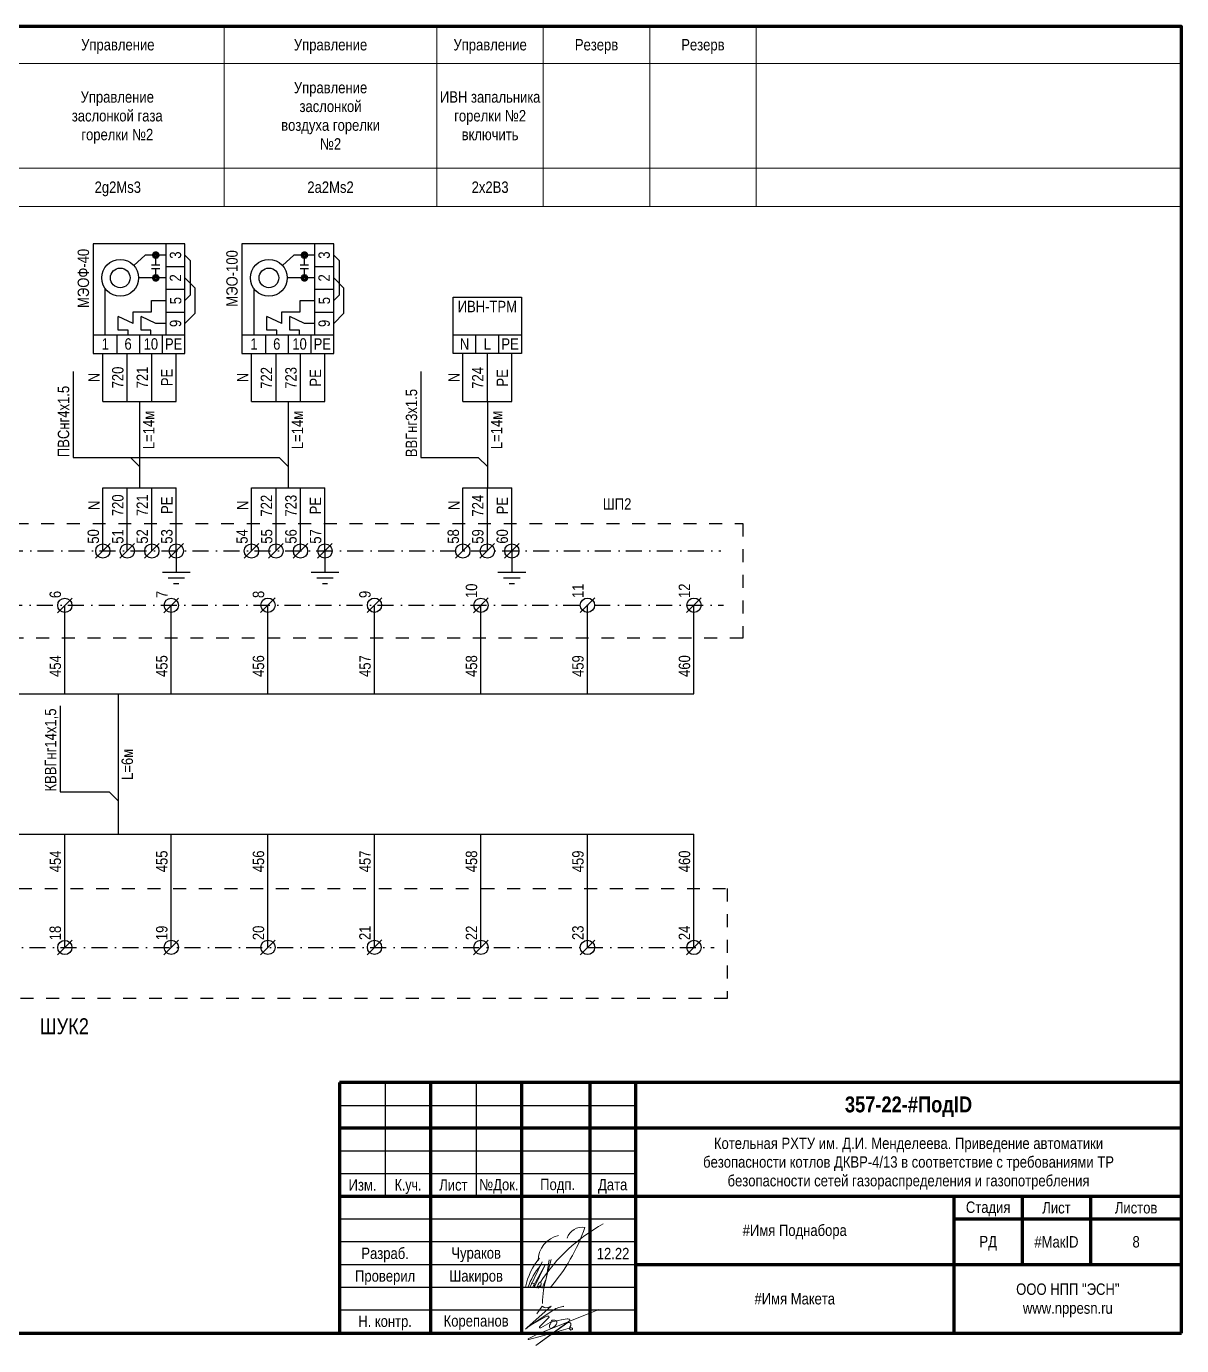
# Model space of a CAD drawing. Header units: millimetres. Extents: x -6000 to 26000, y -6000 to 26000.
# Drawn here: x 161.2 to 415, y -3627.8 to -3338.1 of the extents above; entities that cross this region are included whole.
import ezdxf

# ---------------------------------------------------------------- set-up
doc = ezdxf.new("R2010")
doc.units = ezdxf.units.MM
doc.header["$MEASUREMENT"] = 0
doc.linetypes.add('Штриховая', pattern=[5.644444, 2.822222, -2.822222])
doc.linetypes.add('Штрихпунктирная', pattern=[6.702778, 3.527778, -1.763889, 0, -1.411111])
for name, color, linetype, lineweight in [('0_Ном._пера__1', 7, 'Continuous', 15), ('0_Ном._пера__21', 7, 'Continuous', 30), ('0_Ном._пера__246', 7, 'Continuous', 100), ('2D - Общий_Ном._пера__1', 7, 'Continuous', 15), ('2D - Общий_Ном._пера__21', 7, 'Continuous', 30), ('2D - Общий_Ном._пера__41', 7, 'Continuous', 60), ('Аннотация - Текст_Ном._пера__1', 7, 'Continuous', 15)]:
    doc.layers.add(name, color=color, linetype=linetype, lineweight=lineweight)
doc.layers.add('0_Ном._пера__9', color=7, linetype='Continuous', lineweight=15, true_color=0x3dad99)
doc.styles.add('СГЕНЕРИР_СТИЛЬ_1', font='')
doc.styles.add('СГЕНЕРИР_СТИЛЬ_4', font='')
doc.styles.get('СГЕНЕРИР_СТИЛЬ_1').set_extended_font_data('Arial Narrow')
doc.styles.get('СГЕНЕРИР_СТИЛЬ_4').set_extended_font_data('Arial Narrow', bold=True)

msp = doc.modelspace()

# ---------------------------------------------------------------- linework, layer by layer
at = {"layer": '0_Ном._пера__21', "color": 7, "linetype": 'Continuous', "lineweight": 30}
for p, q in [((415, -3570.08), (230, -3570.08)), ((230, -3570.08), (230, -3625.08)), ((240, -3570.08), (240, -3595.08)), ((250, -3570.08), (250, -3625.08)), ((260, -3570.08), (260, -3595.08)), ((270, -3570.08), (270, -3625.08)), ((285, -3570.08), (285, -3625.08)), ((295, -3570.08), (295, -3625.08)), ((230, -3575.08), (295, -3575.08)), ((415, -3580.08), (230, -3580.08)), ((230, -3585.08), (295, -3585.08)), ((295, -3590.08), (230, -3590.08)), ((415, -3595.08), (230, -3595.08)), ((365, -3625.08), (365, -3595.08)), ((380, -3595.08), (380, -3610.08)), ((395, -3595.08), (395, -3610.08)), ((295, -3600.08), (230, -3600.08)), ((415, -3600.08), (365, -3600.08)), ((295, -3605.08), (230, -3605.08)), ((295, -3610.08), (230, -3610.08)), ((415, -3610.08), (295, -3610.08)), ((295, -3615.08), (230, -3615.08)), ((295, -3620.08), (230, -3620.08))]:
    msp.add_line(p, q, dxfattribs=at)
at = {"layer": '0_Ном._пера__246', "color": 7, "linetype": 'Continuous', "lineweight": 100}
for p, q in [((415, -3570.08), (230, -3570.08)), ((230, -3570.08), (230, -3625.08)), ((250, -3570.08), (250, -3625.08)), ((270, -3570.08), (270, -3625.08)), ((285, -3570.08), (285, -3625.08)), ((295, -3570.08), (295, -3625.08)), ((415, -3580.08), (230, -3580.08)), ((415, -3595.08), (230, -3595.08)), ((365, -3625.08), (365, -3595.08)), ((380, -3595.08), (380, -3610.08)), ((395, -3595.08), (395, -3610.08)), ((415, -3600.08), (365, -3600.08)), ((415, -3610.08), (295, -3610.08))]:
    msp.add_line(p, q, dxfattribs=at)
at = {"layer": '0_Ном._пера__246', "color": 7, "linetype": 'Continuous', "lineweight": 100, "flags": 128}
msp.add_lwpolyline([(415, -3625.08), (415, -3338.08), (20, -3338.08), (20, -3625.08)], close=True, dxfattribs=at)
at = {"layer": '0_Ном._пера__9', "color": 135, "linetype": 'Continuous', "lineweight": 15, "true_color": 0x3dad99}
for p, q in [((274.54, -3609.42), (271.86, -3614.97)), ((272.35, -3615.07), (275.1, -3610.28)), ((275.1, -3610.28), (272.84, -3614.97)), ((275.49, -3612.72), (276.47, -3608.96)), ((275.49, -3612.72), (276.07, -3608.98)), ((273.33, -3615.07), (273.51, -3614.75)), ((274.27, -3614.14), (274.13, -3615.18)), ((274.53, -3615.23), (275.27, -3613.49))]:
    msp.add_line(p, q, dxfattribs=at)
at = {"layer": '0_Ном._пера__9', "color": 135, "linetype": 'Continuous', "lineweight": 15, "true_color": 0x3dad99, "flags": 128}
for points in [[(273.37, -3620.84), (274.48, -3619.21, -0.414214), (274.51, -3619.2), (274.64, -3619.29, 0.267949), (275.98, -3619.39), (276.48, -3619.15, -0.775573), (276.51, -3619.18), (271.17, -3623.93), (270.81, -3624.27), (270.95, -3624.13, 0.030067), (271.39, -3623.76), (276.91, -3620.07, -0.091908), (278.11, -3619.49), (279.12, -3619.22, -0.933541), (279.19, -3619.34)], [(271.87, -3623.45), (275.11, -3621.61, -0.08719), (275.64, -3621.38), (275.75, -3621.35, -0.702393), (275.98, -3621.69), (273.94, -3623.71, 0.136086), (273.9, -3623.82, 0.443716), (274.02, -3623.96), (274.18, -3623.96, 0.161222), (274.25, -3623.93), (276.29, -3622.74, -0.026522), (276.38, -3622.67, -0.768791), (276.46, -3622.74), (276.23, -3623.18, 0.105043), (276.11, -3623.6, 0.43472), (276.54, -3624.06, 0.16132), (276.66, -3624.02), (277.28, -3623.56, 0.102211), (277.56, -3623.24), (277.58, -3623.2, -0.023478), (277.62, -3623.14, 0.197304), (277.75, -3622.59, 0.161257), (277.69, -3622.48, 0.094433), (277.46, -3622.32), (277.44, -3622.31, 0.083774), (277.2, -3622.26, 0.05387), (276.8, -3622.28, 0.985858), (276.69, -3622.6), (278.65, -3622.16, -0.027151), (278.73, -3622.15), (280.02, -3622, -0.046388), (280.15, -3622), (280.38, -3622.02, -0.65616), (280.5, -3622.37), (273.14, -3627.85), (279.32, -3623.35), (280.16, -3622.79), (280.27, -3622.78, -0.038414), (280.38, -3622.77), (280.48, -3622.77), (280.5, -3622.77, -0.402341), (280.8, -3623.38, 0.020676), (280.78, -3623.44), (280.55, -3623.81, 0.467701), (280.83, -3624.42, 0.131652), (281.07, -3624.34, 0.726247), (280.97, -3623.96), (280.88, -3623.95, 0.115506), (280.74, -3623.96), (274.6, -3625.67), (271.6, -3626.5), (271.48, -3626.49, -0.747293), (271.44, -3626.34), (273.5, -3625.36), (286.93, -3619.89)]]:
    msp.add_lwpolyline(points, format="xyb", dxfattribs=at)
at = {"layer": '0_Ном._пера__9', "color": 135, "linetype": 'Continuous', "lineweight": 15, "true_color": 0x3dad99}
for centre, radius, start, end in [((306.41, -3634.91), 38.51, 118.6981, 146.8966), ((279.27, -3609.22), 5.66, 101.6434, 180.3746), ((243.78, -3587.58), 42.61, 319.6537, 340.3805), ((283.34, -3605.36), 3.52, 80.6082, 161.7985), ((283.79, -3617.32), 13.12, 138.6736, 169.7126), ((286.05, -3620.32), 15.59, 139.9163, 160.3208), ((296.11, -3618.96), 21.55, 163.167, 179.0964), ((272.19, -3614.77), 0.668, 353.3227, 96.6773), ((273.35, -3614.47), 0.661, 268.7016, 341.1724)]:
    msp.add_arc(centre, radius, start, end, dxfattribs=at)
msp.add_ellipse((273.9, -3614.54), major_axis=(0.248, 0.662), ratio=0.421875, dxfattribs=at)
at = {"layer": '2D - Общий_Ном._пера__1', "color": 7, "linetype": 'Continuous', "lineweight": 15}
for p, q in [((204.64, -3338.08), (204.64, -3377.62)), ((204.64, -3338.08), (204.64, -3377.62)), ((251.39, -3338.08), (251.39, -3377.62)), ((274.76, -3338.08), (274.76, -3377.62)), ((298.13, -3338.08), (298.13, -3377.62)), ((321.51, -3338.08), (321.51, -3377.62)), ((20, -3346.2), (415, -3346.2)), ((20, -3369.26), (415, -3369.26)), ((20, -3377.62), (415, -3377.62))]:
    msp.add_line(p, q, dxfattribs=at)
at = {"layer": '2D - Общий_Ном._пера__21', "color": 7, "linetype": 'Continuous', "lineweight": 30}
for p, q in [((196.03, -3385.82), (175.83, -3385.82)), ((175.83, -3385.82), (175.83, -3409.93)), ((191.92, -3405.82), (191.92, -3385.82)), ((196.03, -3409.93), (196.03, -3385.82)), ((228.7, -3385.82), (208.49, -3385.82)), ((208.49, -3385.82), (208.49, -3409.93)), ((224.58, -3405.82), (224.58, -3385.82)), ((228.7, -3409.93), (228.7, -3385.82)), ((187.31, -3388.32), (184.78, -3390.61)), ((191.92, -3388.32), (187.31, -3388.32)), ((189.61, -3390.46), (189.61, -3388.95)), ((196.03, -3388.32), (197.28, -3389.57)), ((197.28, -3397.07), (197.28, -3389.57)), ((219.97, -3388.32), (217.45, -3390.61)), ((224.58, -3388.32), (219.97, -3388.32)), ((222.28, -3390.46), (222.28, -3388.95)), ((228.7, -3388.32), (229.95, -3389.57)), ((229.95, -3397.07), (229.95, -3389.57)), ((188.69, -3390.46), (190.53, -3390.46)), ((188.69, -3391.28), (190.53, -3391.28)), ((189.61, -3392.79), (189.61, -3391.28)), ((191.92, -3390.82), (196.03, -3390.82)), ((221.36, -3390.46), (223.2, -3390.46)), ((221.36, -3391.28), (223.2, -3391.28)), ((222.28, -3392.79), (222.28, -3391.28)), ((224.58, -3390.82), (228.7, -3390.82)), ((178.53, -3405.82), (178.53, -3395.69)), ((191.92, -3393.32), (185.83, -3393.32)), ((191.92, -3395.82), (196.03, -3395.82)), ((196.03, -3393.32), (198.29, -3395.57)), ((198.29, -3401.06), (198.29, -3395.57)), ((211.2, -3405.82), (211.2, -3395.69)), ((224.58, -3393.32), (218.49, -3393.32)), ((224.58, -3395.82), (228.7, -3395.82)), ((228.7, -3393.32), (230.95, -3395.57)), ((230.95, -3401.06), (230.95, -3395.57)), ((188.71, -3400.78), (188.71, -3398.32)), ((188.71, -3398.32), (191.92, -3398.32)), ((196.03, -3398.32), (197.28, -3397.07)), ((221.37, -3400.78), (221.37, -3398.32)), ((221.37, -3398.32), (224.58, -3398.32)), ((228.7, -3398.32), (229.95, -3397.07)), ((254.96, -3397.58), (269.96, -3397.58)), ((254.96, -3409.93), (254.96, -3397.58)), ((269.96, -3397.58), (269.96, -3409.93)), ((181.38, -3404.8), (181.38, -3401.83)), ((184.63, -3403.32), (181.38, -3401.83)), ((184.63, -3403.32), (184.63, -3400.78)), ((184.63, -3400.78), (188.71, -3400.78)), ((186.38, -3404.8), (186.38, -3401.83)), ((189.63, -3403.32), (186.38, -3401.83)), ((191.92, -3400.82), (196.03, -3400.82)), ((196.03, -3403.32), (198.29, -3401.06)), ((214.04, -3404.8), (214.04, -3401.83)), ((217.29, -3403.32), (214.04, -3401.83)), ((217.29, -3403.32), (217.29, -3400.78)), ((217.29, -3400.78), (221.37, -3400.78)), ((219.04, -3404.8), (219.04, -3401.83)), ((222.29, -3403.32), (219.04, -3401.83)), ((224.58, -3400.82), (228.7, -3400.82)), ((228.7, -3403.32), (230.95, -3401.06)), ((191.92, -3403.32), (189.63, -3403.32)), ((224.58, -3403.32), (222.29, -3403.32)), ((176.03, -3405.82), (196.03, -3405.82)), ((181.03, -3405.82), (181.03, -3409.93)), ((183.53, -3404.8), (181.38, -3404.8)), ((183.53, -3405.82), (183.53, -3404.8)), ((186.03, -3405.82), (186.03, -3409.93)), ((188.53, -3404.8), (186.38, -3404.8)), ((188.53, -3405.82), (188.53, -3404.8)), ((191.03, -3405.82), (191.03, -3409.93)), ((208.7, -3405.82), (228.7, -3405.82)), ((213.7, -3405.82), (213.7, -3409.93)), ((216.2, -3404.8), (214.04, -3404.8)), ((216.2, -3405.82), (216.2, -3404.8)), ((218.7, -3405.82), (218.7, -3409.93)), ((221.2, -3404.8), (219.04, -3404.8)), ((221.2, -3405.82), (221.2, -3404.8)), ((223.7, -3405.82), (223.7, -3409.93)), ((254.96, -3405.82), (269.96, -3405.82)), ((259.96, -3409.93), (259.96, -3405.82)), ((264.96, -3409.93), (264.96, -3405.82)), ((175.83, -3409.93), (196.03, -3409.93)), ((177.98, -3420.47), (177.98, -3409.93)), ((183.36, -3420.47), (183.36, -3409.93)), ((188.75, -3420.47), (188.75, -3409.93)), ((194.13, -3420.47), (194.13, -3409.93)), ((208.49, -3409.93), (228.7, -3409.93)), ((210.64, -3420.47), (210.64, -3409.93)), ((216.03, -3420.47), (216.03, -3409.93)), ((221.41, -3420.47), (221.41, -3409.93)), ((226.79, -3420.47), (226.79, -3409.93)), ((269.96, -3409.93), (254.96, -3409.93)), ((257.07, -3420.47), (257.07, -3409.93)), ((262.46, -3420.47), (262.46, -3409.93)), ((267.84, -3420.47), (267.84, -3409.93)), ((171.47, -3413.85), (171.47, -3432.79)), ((247.87, -3413.85), (247.87, -3432.79)), ((177.98, -3420.47), (194.13, -3420.47)), ((186.05, -3420.47), (186.05, -3439.44)), ((210.64, -3420.47), (226.79, -3420.47)), ((218.72, -3420.47), (218.72, -3439.44)), ((257.07, -3420.47), (267.84, -3420.47)), ((262.46, -3420.47), (262.46, -3439.44)), ((171.47, -3432.79), (216.74, -3432.79)), ((186.05, -3434.76), (184.08, -3432.79)), ((218.72, -3434.76), (216.74, -3432.79)), ((247.87, -3432.79), (260.48, -3432.79)), ((262.46, -3434.76), (260.48, -3432.79)), ((177.98, -3453.3), (177.98, -3439.44)), ((177.98, -3439.44), (194.13, -3439.44)), ((183.36, -3453.3), (183.36, -3439.44)), ((188.75, -3453.3), (188.75, -3439.44)), ((194.13, -3453.3), (194.13, -3439.44)), ((210.64, -3453.3), (210.64, -3439.44)), ((210.64, -3439.44), (226.79, -3439.44)), ((216.03, -3453.3), (216.03, -3439.44)), ((221.41, -3453.3), (221.41, -3439.44)), ((226.79, -3453.3), (226.79, -3439.44)), ((257.07, -3453.3), (257.07, -3439.44)), ((257.07, -3439.44), (267.84, -3439.44)), ((262.46, -3453.3), (262.46, -3439.44)), ((267.84, -3453.3), (267.84, -3439.44)), ((176.35, -3454.92), (179.59, -3451.69)), ((181.74, -3454.92), (184.97, -3451.69)), ((187.12, -3454.92), (190.35, -3451.69)), ((192.5, -3454.92), (195.74, -3451.69)), ((194.13, -3453.3), (194.13, -3457.99)), ((209.02, -3454.92), (212.25, -3451.69)), ((214.4, -3454.92), (217.63, -3451.69)), ((219.78, -3454.92), (223.02, -3451.69)), ((225.16, -3454.92), (228.4, -3451.69)), ((226.79, -3453.3), (226.79, -3457.99)), ((255.45, -3454.92), (258.68, -3451.69)), ((260.83, -3454.92), (264.06, -3451.69)), ((266.21, -3454.92), (269.45, -3451.69)), ((267.84, -3453.3), (267.84, -3457.99)), ((191.08, -3457.99), (197.18, -3457.99)), ((192.31, -3459.22), (195.94, -3459.22)), ((223.74, -3457.99), (229.84, -3457.99)), ((224.97, -3459.22), (228.61, -3459.22)), ((264.79, -3457.99), (270.89, -3457.99)), ((266.02, -3459.22), (269.66, -3459.22)), ((193.54, -3460.45), (194.71, -3460.45)), ((226.21, -3460.45), (227.38, -3460.45)), ((267.25, -3460.45), (268.42, -3460.45)), ((168, -3466.88), (171.24, -3463.64)), ((169.63, -3484.72), (169.63, -3465.25)), ((191.4, -3466.88), (194.63, -3463.64)), ((193.02, -3484.72), (193.02, -3465.25)), ((212.64, -3466.85), (215.88, -3463.61)), ((214.27, -3484.72), (214.27, -3465.22)), ((236.04, -3466.85), (239.27, -3463.61)), ((237.67, -3484.72), (237.67, -3465.22)), ((259.44, -3466.86), (262.67, -3463.63)), ((261.06, -3484.72), (261.06, -3465.23)), ((282.83, -3466.85), (286.07, -3463.61)), ((284.46, -3484.72), (284.46, -3465.22)), ((306.23, -3466.85), (309.47, -3463.61)), ((307.86, -3484.72), (307.86, -3465.23)), ((52.64, -3484.72), (307.86, -3484.72)), ((181.33, -3484.72), (181.33, -3515.54)), ((168.59, -3487.3), (168.59, -3506.23)), ((168.59, -3506.23), (179.35, -3506.23)), ((181.33, -3508.21), (179.35, -3506.23)), ((52.64, -3515.54), (307.86, -3515.54)), ((169.63, -3540.4), (169.63, -3515.54)), ((193.02, -3540.37), (193.02, -3515.54)), ((214.27, -3540.37), (214.27, -3515.54)), ((237.67, -3540.36), (237.67, -3515.54)), ((261.06, -3540.37), (261.06, -3515.54)), ((284.46, -3540.39), (284.46, -3515.54)), ((307.86, -3540.39), (307.86, -3515.54)), ((168, -3542.03), (171.24, -3538.79)), ((191.4, -3542), (194.63, -3538.77)), ((212.64, -3542), (215.88, -3538.77)), ((236.04, -3541.99), (239.27, -3538.75)), ((259.44, -3542), (262.67, -3538.77)), ((282.83, -3542.01), (286.07, -3538.78)), ((306.23, -3542.01), (309.47, -3538.78))]:
    msp.add_line(p, q, dxfattribs=at)
at = {"layer": '2D - Общий_Ном._пера__21', "color": 7, "linetype": 'Штриховая', "lineweight": 30}
for p, q in [((34.64, -3447.28), (318.57, -3447.28)), ((318.57, -3447.28), (318.57, -3472.45)), ((318.57, -3472.45), (34.58, -3472.43)), ((24.11, -3527.44), (315.13, -3527.44)), ((315.13, -3527.44), (315.13, -3551.58)), ((315.13, -3551.58), (24.11, -3551.58))]:
    msp.add_line(p, q, dxfattribs=at)
at = {"layer": '2D - Общий_Ном._пера__21', "color": 7, "linetype": 'Штрихпунктирная', "lineweight": 30}
for p, q in [((41.2, -3453.3), (313.76, -3453.3)), ((41.05, -3465.22), (314.32, -3465.22)), ((46.23, -3540.37), (312.28, -3540.37))]:
    msp.add_line(p, q, dxfattribs=at)
at = {"layer": '2D - Общий_Ном._пера__21', "color": 7, "linetype": 'Continuous', "lineweight": 30}
for centre, radius in [((181.8, -3393.32), 4.03), ((214.46, -3393.32), 4.03), ((181.8, -3393.32), 2.16), ((214.46, -3393.32), 2.16), ((177.98, -3453.3), 1.57), ((183.36, -3453.3), 1.57), ((188.75, -3453.3), 1.57), ((194.13, -3453.3), 1.57), ((210.64, -3453.3), 1.57), ((216.03, -3453.3), 1.57), ((221.41, -3453.3), 1.57), ((226.79, -3453.3), 1.57), ((257.07, -3453.3), 1.57), ((262.46, -3453.3), 1.57), ((267.84, -3453.3), 1.57), ((169.63, -3465.25), 1.57), ((193.02, -3465.25), 1.57), ((214.27, -3465.22), 1.57), ((237.67, -3465.22), 1.57), ((261.06, -3465.23), 1.57), ((284.46, -3465.22), 1.57), ((307.86, -3465.22), 1.57), ((169.63, -3540.4), 1.57), ((193.02, -3540.37), 1.57), ((214.27, -3540.37), 1.57), ((237.67, -3540.36), 1.57), ((261.06, -3540.37), 1.57), ((284.46, -3540.39), 1.57), ((307.86, -3540.39), 1.57)]:
    msp.add_circle(centre, radius, dxfattribs=at)
at = {"layer": '2D - Общий_Ном._пера__41', "color": 7, "linetype": 'Continuous', "lineweight": 60}
for centre in [(189.61, -3388.32), (222.28, -3388.32), (189.61, -3393.32), (222.28, -3393.32)]:
    msp.add_circle(centre, 0.523, dxfattribs=at)

# ---------------------------------------------------------------- texts
at = {"layer": '0_Ном._пера__1', "color": 7, "linetype": 'Continuous', "lineweight": 15, "attachment_point": 5}
for s, insert, char_height, style in [('\\A1;{\\pqc;\\fArial Narrow|b1|i0|c204|p34;357-22\\fArial Narrow|b1|i0|c204|p34;-\\fArial Narrow|b1|i0|c204|p34;#ПодID}', (355, -3575.37), 3.5, 'СГЕНЕРИР_СТИЛЬ_4'), ('\\A1;{\\pqc;\\fArial Narrow|b0|i0|c204|p34;Изм.}', (235.04, -3592.57), 2.5, 'СГЕНЕРИР_СТИЛЬ_1'), ('\\A1;{\\W0.950000x;\\pqc;\\fArial Narrow|b0|i0|c204|p34;К.уч.}', (245.04, -3592.91), 2.5, 'СГЕНЕРИР_СТИЛЬ_1'), ('\\A1;{\\pqc;\\fArial Narrow|b0|i0|c204|p34;Лист}', (255, -3592.57), 2.5, 'СГЕНЕРИР_СТИЛЬ_1'), ('\\A1;{\\pqc;\\fArial Narrow|b0|i0|c204|p34;№Док.}', (265, -3592.84), 2.5, 'СГЕНЕРИР_СТИЛЬ_1'), ('\\A1;{\\pqc;\\fArial Narrow|b0|i0|c204|p34; Подп.}', (277.5, -3592.81), 2.5, 'СГЕНЕРИР_СТИЛЬ_1'), ('\\A1;{\\pqc;\\fArial Narrow|b0|i0|c204|p34;Дата}', (290, -3592.84), 2.5, 'СГЕНЕРИР_СТИЛЬ_1'), ('\\A1;{\\pqc;\\fArial Narrow|b0|i0|c204|p34;Стадия}', (372.5, -3597.81), 2.5, 'СГЕНЕРИР_СТИЛЬ_1'), ('\\A1;{\\pqc;\\fArial Narrow|b0|i0|c204|p34;Лист}', (387.5, -3597.59), 2.5, 'СГЕНЕРИР_СТИЛЬ_1'), ('\\A1;{\\pqc;\\fArial Narrow|b0|i0|c204|p34;Листов}', (405, -3597.59), 2.5, 'СГЕНЕРИР_СТИЛЬ_1'), ('\\A1;{\\pqc;\\fArial Narrow|b0|i0|c204|p34;#Имя Поднабора}', (330, -3602.89), 2.5, 'СГЕНЕРИР_СТИЛЬ_1'), ('\\A1;{\\pqc;\\fArial Narrow|b0|i0|c204|p34;РД}', (372.5, -3605.36), 2.5, 'СГЕНЕРИР_СТИЛЬ_1'), ('\\A1;{\\pqc;\\fArial Narrow|b0|i0|c204|p34;#МакID}', (387.5, -3605.07), 2.5, 'СГЕНЕРИР_СТИЛЬ_1'), ('\\A1;{\\pqc;\\fArial Narrow|b0|i0|c204|p34;#Имя Макета}', (330, -3617.57), 2.5, 'СГЕНЕРИР_СТИЛЬ_1')]:
    msp.add_mtext(s, dxfattribs=dict(at, insert=insert, char_height=char_height, style=style))
at = {"layer": '0_Ном._пера__1', "color": 7, "linetype": 'Continuous', "lineweight": 15, "insert": (355, -3587.89), "char_height": 2.5, "width": 102.1134, "attachment_point": 5, "line_spacing_factor": 0.984993, "style": 'СГЕНЕРИР_СТИЛЬ_1'}
msp.add_mtext('\\A1;{\\pqc;\\fArial Narrow|b0|i0|c204|p34;Котельная РХТУ им. Д.И. Менделеева. Приведение автоматики безопасности котлов ДКВР-4/13 в соответствие с требованиями ТР безопасности сетей газораспределения и газопотребления}', dxfattribs=at)
at = {"layer": '0_Ном._пера__1', "color": 7, "linetype": 'Continuous', "lineweight": 15, "insert": (390, -3617.9), "char_height": 2.5, "attachment_point": 5, "line_spacing_factor": 0.996855, "style": 'СГЕНЕРИР_СТИЛЬ_1'}
msp.add_mtext('\\A1;{\\pqc;\\fArial Narrow|b0|i0|c204|p34;ООО НПП "ЭСН"\\P\\pqc;\\fArial Narrow|b0|i0|c204|p34;www.nppesn.ru}', dxfattribs=at)
at = {"layer": 'Аннотация - Текст_Ном._пера__1', "color": 7, "linetype": 'Continuous', "lineweight": 15, "attachment_point": 2, "style": 'СГЕНЕРИР_СТИЛЬ_1'}
for s, insert, char_height in [('\\A1;{\\pqc;\\fArial Narrow|b0|i0|c204|p34;Управление}', (181.27, -3340.86), 2.5), ('\\A1;{\\pqc;\\fArial Narrow|b0|i0|c204|p34;Управление}', (228.01, -3340.86), 2.5), ('\\A1;{\\pqc;\\fArial Narrow|b0|i0|c204|p34;Управление}', (263.07, -3340.86), 2.5), ('\\A1;{\\pqc;\\fArial Narrow|b0|i0|c204|p34;Резерв}', (286.45, -3340.86), 2.5), ('\\A1;{\\pqc;\\fArial Narrow|b0|i0|c204|p34;Резерв}', (309.82, -3340.86), 2.5), ('\\A1;{\\pqc;\\fArial Narrow|b0|i0|c204|p34;2\\fArial Narrow|b0|i0|c204|p34;g2Ms3}', (181.27, -3372.15), 2.5), ('\\A1;{\\pqc;\\fArial Narrow|b0|i0|c204|p34;2\\fArial Narrow|b0|i0|c204|p34;a2Ms2}', (228.01, -3372.15), 2.5), ('\\A1;{\\pqc;\\fArial Narrow|b0|i0|c204|p34;2\\fArial Narrow|b0|i0|c204|p34;x2B3}', (263.07, -3372.15), 2.5), ('\\A1;{\\pqc;\\fArial Narrow|b0|i0|c204|p34;ИВН-ТРМ}', (262.46, -3398.36), 2.5), ('\\A1;{\\pqc;\\fArial Narrow|b0|i0|c204|p34;1}', (178.53, -3406.59), 2.5), ('\\A1;{\\pqc;\\fArial Narrow|b0|i0|c204|p34;6}', (183.53, -3406.59), 2.5), ('\\A1;{\\pqc;\\fArial Narrow|b0|i0|c204|p34;10}', (188.53, -3406.59), 2.5), ('\\A1;{\\pqc;\\fArial Narrow|b0|i0|c204|p34;PE}', (193.53, -3406.6), 2.5), ('\\A1;{\\pqc;\\fArial Narrow|b0|i0|c204|p34;1}', (211.2, -3406.59), 2.5), ('\\A1;{\\pqc;\\fArial Narrow|b0|i0|c204|p34;6}', (216.2, -3406.59), 2.5), ('\\A1;{\\pqc;\\fArial Narrow|b0|i0|c204|p34;10}', (221.2, -3406.59), 2.5), ('\\A1;{\\pqc;\\fArial Narrow|b0|i0|c204|p34;PE}', (226.2, -3406.6), 2.5), ('\\A1;{\\pqc;\\fArial Narrow|b0|i0|c204|p34;N}', (257.46, -3406.6), 2.5), ('\\A1;{\\pqc;\\fArial Narrow|b0|i0|c204|p34;L}', (262.46, -3406.6), 2.5), ('\\A1;{\\pqc;\\fArial Narrow|b0|i0|c204|p34;PE}', (267.46, -3406.6), 2.5), ('\\A1;{\\pqc;\\fArial Narrow|b0|i0|c204|p34;ШП\\fArial Narrow|b0|i0|c204|p34;2}', (290.97, -3441.74), 2.5), ('\\A1;{\\pqc;\\fArial Narrow|b0|i0|c204|p34;ШУ\\fArial Narrow|b0|i0|c204|p34;К\\fArial Narrow|b0|i0|c204|p34;2}', (169.54, -3555.95), 3.5), ('\\A1;{\\pqc;\\fArial Narrow|b0|i0|c204|p34;8}', (405, -3603.79), 2.5), ('\\A1;{\\pqc;\\fArial Narrow|b0|i0|c204|p34;Разраб.}', (240, -3606.32), 2.5), ('\\A1;{\\pqc;\\fArial Narrow|b0|i0|c204|p34;Чураков}', (260, -3606.25), 2.5), ('\\A1;{\\pqc;\\fArial Narrow|b0|i0|c204|p34;12.22}', (290.08, -3606.38), 2.5), ('\\A1;{\\pqc;\\fArial Narrow|b0|i0|c204|p34;Проверил}', (240, -3611.29), 2.5), ('\\A1;{\\pqc;\\fArial Narrow|b0|i0|c204|p34;Шакиров}', (260, -3611.29), 2.5), ('\\A1;{\\pqc;\\fArial Narrow|b0|i0|c204|p34;Н. контр.}', (240, -3621.24), 2.5), ('\\A1;{\\pqc;\\fArial Narrow|b0|i0|c204|p34;Корепанов}', (260, -3621.16), 2.5)]:
    msp.add_mtext(s, dxfattribs=dict(at, insert=insert, char_height=char_height))
at = {"layer": 'Аннотация - Текст_Ном._пера__1', "color": 7, "linetype": 'Continuous', "lineweight": 15, "char_height": 2.5, "width": 23.3734, "attachment_point": 2, "style": 'СГЕНЕРИР_СТИЛЬ_1'}
for s, insert, line_spacing_factor in [('\\A1;{\\pqc;\\fArial Narrow|b0|i0|c204|p34;Управление заслонкой газа горелки №\\fArial Narrow|b0|i0|c204|p34;2}', (181.15, -3352.33), 0.991143), ('\\A1;{\\pqc;\\fArial Narrow|b0|i0|c204|p34;Управление заслонкой воздуха горелки №\\fArial Narrow|b0|i0|c204|p34;2}', (228.01, -3350.27), 0.989585), ('\\A1;{\\pqc;\\fArial Narrow|b0|i0|c204|p34;ИВН запальника горелки №\\fArial Narrow|b0|i0|c204|p34;2\\fArial Narrow|b0|i0|c204|p34; включить}', (263.07, -3352.33), 0.990239)]:
    msp.add_mtext(s, dxfattribs=dict(at, insert=insert, line_spacing_factor=line_spacing_factor))
at = {"layer": 'Аннотация - Текст_Ном._пера__1', "color": 7, "linetype": 'Continuous', "lineweight": 15, "char_height": 2.5, "attachment_point": 2, "rotation": 90, "style": 'СГЕНЕРИР_СТИЛЬ_1'}
for s, insert in [('\\A1;{\\pqc;\\fArial Narrow|b0|i0|c204|p34;МЭО\\fArial Narrow|b0|i0|c204|p34;Ф\\fArial Narrow|b0|i0|c204|p34;-40}', (172.45, -3393.44)), ('\\A1;{\\pqc;\\fArial Narrow|b0|i0|c204|p34;3}', (192.69, -3388.32)), ('\\A1;{\\pqc;\\fArial Narrow|b0|i0|c204|p34;МЭО-\\fArial Narrow|b0|i0|c204|p34;10\\fArial Narrow|b0|i0|c204|p34;0}', (205.11, -3393.44)), ('\\A1;{\\pqc;\\fArial Narrow|b0|i0|c204|p34;3}', (225.35, -3388.32)), ('\\A1;{\\pqc;\\fArial Narrow|b0|i0|c204|p34;2}', (192.69, -3393.32)), ('\\A1;{\\pqc;\\fArial Narrow|b0|i0|c204|p34;2}', (225.35, -3393.32)), ('\\A1;{\\pqc;\\fArial Narrow|b0|i0|c204|p34;5}', (192.73, -3398.32)), ('\\A1;{\\pqc;\\fArial Narrow|b0|i0|c204|p34;5}', (225.39, -3398.32)), ('\\A1;{\\pqc;\\fArial Narrow|b0|i0|c204|p34;9}', (192.69, -3403.32)), ('\\A1;{\\pqc;\\fArial Narrow|b0|i0|c204|p34;9}', (225.35, -3403.32)), ('\\A1;{\\pqc;\\fArial Narrow|b0|i0|c204|p34;7\\fArial Narrow|b0|i0|c204|p34;2\\fArial Narrow|b0|i0|c204|p34;0}', (180.02, -3415.2)), ('\\A1;{\\pqc;\\fArial Narrow|b0|i0|c204|p34;7\\fArial Narrow|b0|i0|c204|p34;2\\fArial Narrow|b0|i0|c204|p34;1}', (185.4, -3415.2)), ('\\A1;{\\pqc;\\fArial Narrow|b0|i0|c204|p34;PE}', (190.79, -3415.2)), ('\\A1;{\\pqc;\\fArial Narrow|b0|i0|c204|p34;7\\fArial Narrow|b0|i0|c204|p34;2\\fArial Narrow|b0|i0|c204|p34;2}', (212.68, -3415.29)), ('\\A1;{\\pqc;\\fArial Narrow|b0|i0|c204|p34;7\\fArial Narrow|b0|i0|c204|p34;2\\fArial Narrow|b0|i0|c204|p34;3}', (218.06, -3415.29)), ('\\A1;{\\pqc;\\fArial Narrow|b0|i0|c204|p34;7\\fArial Narrow|b0|i0|c204|p34;2\\fArial Narrow|b0|i0|c204|p34;4}', (259.11, -3415.29)), ('\\A1;{\\pqc;\\fArial Narrow|b0|i0|c204|p34;N}', (174.77, -3415.2)), ('\\A1;{\\pqc;\\fArial Narrow|b0|i0|c204|p34;N}', (207.43, -3415.2)), ('\\A1;{\\pqc;\\fArial Narrow|b0|i0|c204|p34;PE}', (223.45, -3415.29)), ('\\A1;{\\pqc;\\fArial Narrow|b0|i0|c204|p34;N}', (253.86, -3415.2)), ('\\A1;{\\pqc;\\fArial Narrow|b0|i0|c204|p34;PE}', (264.5, -3415.29)), ('\\A1;{\\pqc;\\fArial Narrow|b0|i0|c204|p34;ПВС\\fArial Narrow|b0|i0|c204|p34;нг\\fArial Narrow|b0|i0|c204|p34;4х1.5}', (168.09, -3424.87)), ('\\A1;{\\pqc;\\fArial Narrow|b0|i0|c204|p34;ВВГнг\\fArial Narrow|b0|i0|c204|p34;3\\fArial Narrow|b0|i0|c204|p34;х1.5}', (244.53, -3425.22)), ('\\A1;{\\pqc;\\fArial Narrow|b0|i0|c204|p34;L=1\\fArial Narrow|b0|i0|c204|p34;4\\fArial Narrow|b0|i0|c204|p34;м}', (186.83, -3426.73)), ('\\A1;{\\pqc;\\fArial Narrow|b0|i0|c204|p34;L=1\\fArial Narrow|b0|i0|c204|p34;4\\fArial Narrow|b0|i0|c204|p34;м}', (219.49, -3426.73)), ('\\A1;{\\pqc;\\fArial Narrow|b0|i0|c204|p34;L=1\\fArial Narrow|b0|i0|c204|p34;4\\fArial Narrow|b0|i0|c204|p34;м}', (263.23, -3426.73)), ('\\A1;{\\pqc;\\fArial Narrow|b0|i0|c204|p34;7\\fArial Narrow|b0|i0|c204|p34;2\\fArial Narrow|b0|i0|c204|p34;0}', (180.02, -3443.27)), ('\\A1;{\\pqc;\\fArial Narrow|b0|i0|c204|p34;7\\fArial Narrow|b0|i0|c204|p34;2\\fArial Narrow|b0|i0|c204|p34;1}', (185.4, -3443.27)), ('\\A1;{\\pqc;\\fArial Narrow|b0|i0|c204|p34;PE}', (190.79, -3443.27)), ('\\A1;{\\pqc;\\fArial Narrow|b0|i0|c204|p34;7\\fArial Narrow|b0|i0|c204|p34;2\\fArial Narrow|b0|i0|c204|p34;2}', (212.68, -3443.36)), ('\\A1;{\\pqc;\\fArial Narrow|b0|i0|c204|p34;7\\fArial Narrow|b0|i0|c204|p34;2\\fArial Narrow|b0|i0|c204|p34;3}', (218.06, -3443.36)), ('\\A1;{\\pqc;\\fArial Narrow|b0|i0|c204|p34;PE}', (223.45, -3443.36)), ('\\A1;{\\pqc;\\fArial Narrow|b0|i0|c204|p34;7\\fArial Narrow|b0|i0|c204|p34;2\\fArial Narrow|b0|i0|c204|p34;4}', (259.11, -3443.36)), ('\\A1;{\\pqc;\\fArial Narrow|b0|i0|c204|p34;PE}', (264.5, -3443.36)), ('\\A1;{\\pqc;\\fArial Narrow|b0|i0|c204|p34;N}', (174.77, -3443.29)), ('\\A1;{\\pqc;\\fArial Narrow|b0|i0|c204|p34;N}', (207.43, -3443.29)), ('\\A1;{\\pqc;\\fArial Narrow|b0|i0|c204|p34;N}', (253.86, -3443.29)), ('\\A1;{\\pqc;\\fArial Narrow|b0|i0|c204|p34;50}', (174.64, -3450.12)), ('\\A1;{\\pqc;\\fArial Narrow|b0|i0|c204|p34;51}', (180.02, -3450.12)), ('\\A1;{\\pqc;\\fArial Narrow|b0|i0|c204|p34;52}', (185.4, -3450.12)), ('\\A1;{\\pqc;\\fArial Narrow|b0|i0|c204|p34;53}', (190.79, -3450.12)), ('\\A1;{\\pqc;\\fArial Narrow|b0|i0|c204|p34;54}', (207.31, -3450.12)), ('\\A1;{\\pqc;\\fArial Narrow|b0|i0|c204|p34;55}', (212.72, -3450.12)), ('\\A1;{\\pqc;\\fArial Narrow|b0|i0|c204|p34;56}', (218.06, -3450.12)), ('\\A1;{\\pqc;\\fArial Narrow|b0|i0|c204|p34;57}', (223.48, -3450.12)), ('\\A1;{\\pqc;\\fArial Narrow|b0|i0|c204|p34;58}', (253.73, -3450.12)), ('\\A1;{\\pqc;\\fArial Narrow|b0|i0|c204|p34;59}', (259.11, -3450.12)), ('\\A1;{\\pqc;\\fArial Narrow|b0|i0|c204|p34;60}', (264.49, -3450.12)), ('\\A1;{\\pqc;\\fArial Narrow|b0|i0|c204|p34;6}', (166.28, -3462.87)), ('\\A1;{\\pqc;\\fArial Narrow|b0|i0|c204|p34;7}', (189.72, -3462.87)), ('\\A1;{\\pqc;\\fArial Narrow|b0|i0|c204|p34;8}', (210.92, -3462.85)), ('\\A1;{\\pqc;\\fArial Narrow|b0|i0|c204|p34;9}', (234.32, -3462.85)), ('\\A1;{\\pqc;\\fArial Narrow|b0|i0|c204|p34;10}', (257.72, -3462.06)), ('\\A1;{\\pqc;\\fArial Narrow|b0|i0|c204|p34;1\\fArial Narrow|b0|i0|c204|p34;1}', (281.11, -3462.05)), ('\\A1;{\\pqc;\\fArial Narrow|b0|i0|c204|p34;1\\fArial Narrow|b0|i0|c204|p34;2}', (304.51, -3462.05)), ('\\A1;{\\pqc;\\fArial Narrow|b0|i0|c204|p34;4\\fArial Narrow|b0|i0|c204|p34;54}', (166.29, -3478.59)), ('\\A1;{\\pqc;\\fArial Narrow|b0|i0|c204|p34;4\\fArial Narrow|b0|i0|c204|p34;55}', (189.69, -3478.59)), ('\\A1;{\\pqc;\\fArial Narrow|b0|i0|c204|p34;4\\fArial Narrow|b0|i0|c204|p34;56}', (210.92, -3478.59)), ('\\A1;{\\pqc;\\fArial Narrow|b0|i0|c204|p34;4\\fArial Narrow|b0|i0|c204|p34;57}', (234.33, -3478.59)), ('\\A1;{\\pqc;\\fArial Narrow|b0|i0|c204|p34;4\\fArial Narrow|b0|i0|c204|p34;58}', (257.72, -3478.59)), ('\\A1;{\\pqc;\\fArial Narrow|b0|i0|c204|p34;45\\fArial Narrow|b0|i0|c204|p34;9}', (281.11, -3478.59)), ('\\A1;{\\pqc;\\fArial Narrow|b0|i0|c204|p34;4\\fArial Narrow|b0|i0|c204|p34;60}', (304.51, -3478.59)), ('\\A1;{\\pqc;\\fArial Narrow|b0|i0|c204|p34;К\\fArial Narrow|b0|i0|c204|p34;ВВГнг1\\fArial Narrow|b0|i0|c204|p34;4\\fArial Narrow|b0|i0|c204|p34;х1,5}', (165.24, -3497.02)), ('\\A1;{\\pqc;\\fArial Narrow|b0|i0|c204|p34;L=\\fArial Narrow|b0|i0|c204|p34;6\\fArial Narrow|b0|i0|c204|p34;м}', (182.1, -3500.18)), ('\\A1;{\\pqc;\\fArial Narrow|b0|i0|c204|p34;4\\fArial Narrow|b0|i0|c204|p34;54}', (166.29, -3521.49)), ('\\A1;{\\pqc;\\fArial Narrow|b0|i0|c204|p34;4\\fArial Narrow|b0|i0|c204|p34;55}', (189.69, -3521.49)), ('\\A1;{\\pqc;\\fArial Narrow|b0|i0|c204|p34;4\\fArial Narrow|b0|i0|c204|p34;56}', (210.92, -3521.49)), ('\\A1;{\\pqc;\\fArial Narrow|b0|i0|c204|p34;4\\fArial Narrow|b0|i0|c204|p34;57}', (234.33, -3521.49)), ('\\A1;{\\pqc;\\fArial Narrow|b0|i0|c204|p34;4\\fArial Narrow|b0|i0|c204|p34;58}', (257.72, -3521.49)), ('\\A1;{\\pqc;\\fArial Narrow|b0|i0|c204|p34;45\\fArial Narrow|b0|i0|c204|p34;9}', (281.11, -3521.49)), ('\\A1;{\\pqc;\\fArial Narrow|b0|i0|c204|p34;4\\fArial Narrow|b0|i0|c204|p34;60}', (304.51, -3521.49)), ('\\A1;{\\pqc;\\fArial Narrow|b0|i0|c204|p34;18}', (166.28, -3537.23)), ('\\A1;{\\pqc;\\fArial Narrow|b0|i0|c204|p34;19}', (189.68, -3537.2)), ('\\A1;{\\pqc;\\fArial Narrow|b0|i0|c204|p34;20}', (210.92, -3537.19)), ('\\A1;{\\pqc;\\fArial Narrow|b0|i0|c204|p34;21}', (234.32, -3537.17)), ('\\A1;{\\pqc;\\pt2.5;\\fArial Narrow|b0|i0|c204|p34;22}', (257.72, -3537.19)), ('\\A1;{\\pqc;\\fArial Narrow|b0|i0|c204|p34;23}', (281.11, -3537.17)), ('\\A1;{\\pqc;\\fArial Narrow|b0|i0|c204|p34;24}', (304.51, -3537.19))]:
    msp.add_mtext(s, dxfattribs=dict(at, insert=insert))

doc.saveas('drawing.dxf')
